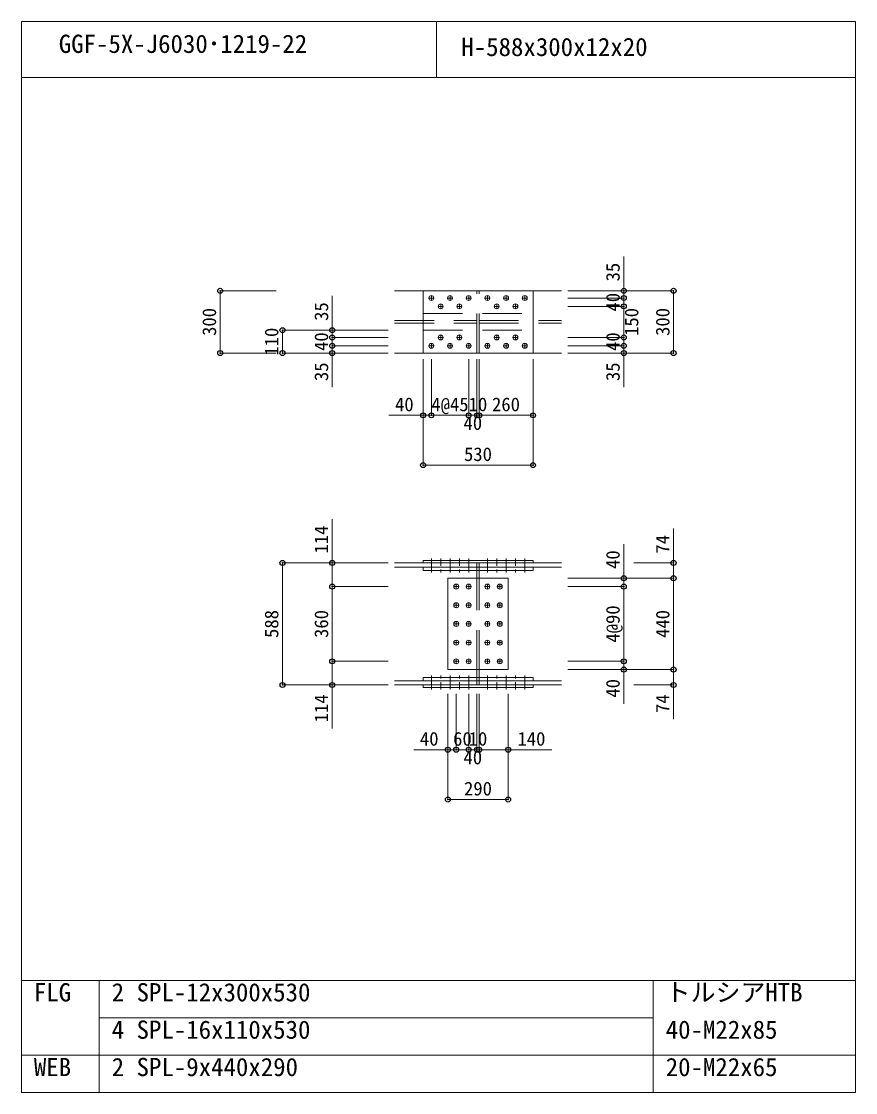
# Model space of a CAD drawing. Units: millimetres, scale not verified. Extents: x -8310 to 8310, y -4800 to 5700.
# Drawn here: x 4290 to 8310, y -4800 to 360 of the extents above; entities that cross this region are included whole.
import ezdxf
from ezdxf.enums import TextEntityAlignment as Align

# ---------------------------------------------------------------- set-up
doc = ezdxf.new("R2010")
doc.units = ezdxf.units.MM
doc.header["$LTSCALE"] = 30
doc.header["$PDMODE"] = 32
doc.header["$PDSIZE"] = 24
doc.linetypes.add('DASHED1', pattern=[1.8, 1.2, -0.6])
doc.linetypes.add('USER2', pattern=[9.525, 6.35, -3.175])
doc.layers.add('0-0', color=7, linetype='Continuous')
doc.layers.add('0-2', color=7, linetype='Continuous')
for name, color, linetype, lineweight in [('0-1', 7, 'Continuous', 18), ('0-5', 7, 'Continuous', 18), ('0-6', 7, 'USER2', 18), ('0-8', 7, 'Continuous', 18), ('0-9', 7, 'Continuous', 18), ('0-A', 7, 'Continuous', 18), ('0-B', 7, 'Continuous', 18)]:
    doc.layers.add(name, color=color, linetype=linetype, lineweight=lineweight)
doc.styles.add('ＭＳ ゴシック', font='')
doc.styles.get('ＭＳ ゴシック').set_extended_font_data('MS Gothic')

msp = doc.modelspace()

# ---------------------------------------------------------------- linework, layer by layer
at = {"layer": '0-0'}
for p in [(5248, -937.5), (7193, -937.5), (7433, -937.5), (7193, -972.5), (7193, -1012.5), (5548, -1127.5), (5788, -1127.5), (5788, -1162.5), (7193, -1162.5), (5248, -1237.5), (5548, -1237.5), (5788, -1202.5), (5788, -1237.5), (7193, -1202.5), (7193, -1237.5), (7433, -1237.5), (6225.5, -1537.5), (6265.5, -1537.5), (6445.5, -1537.5), (6485.5, -1537.5), (6495.5, -1537.5), (6755.5, -1537.5), (6225.5, -1777.5), (6755.5, -1777.5), (5548, -2248.5), (5788, -2248.5), (7433, -2248.5), (7193, -2322.5), (7433, -2322.5), (5788, -2362.5), (7193, -2362.5), (5788, -2722.5), (7193, -2722.5), (7193, -2762.5), (7433, -2762.5), (5548, -2836.5), (5788, -2836.5), (7433, -2836.5), (6345.5, -3148.5), (6385.5, -3148.5), (6445.5, -3148.5), (6485.5, -3148.5), (6495.5, -3148.5), (6635.5, -3148.5), (6345.5, -3388.5), (6635.5, -3388.5)]:
    msp.add_point(p, dxfattribs=at)
at = {"layer": '0-1'}
for p, q in [((4290, -4800), (4290, 360)), ((4290, 360), (8310, 360)), ((6290, 90), (6290, 360)), ((8310, -4800), (8310, 360)), ((4290, 90), (8310, 90)), ((4290, -4260), (8310, -4260)), ((4665, -4800), (4665, -4260)), ((7335, -4800), (7335, -4260)), ((4665, -4440), (7335, -4440)), ((4290, -4620), (8310, -4620)), ((4290, -4800), (8310, -4800))]:
    msp.add_line(p, q, dxfattribs=at)
at = {"layer": '0-5'}
for p, q in [((6088, -937.5), (6485.5, -937.5)), ((6225.5, -937.5), (6755.5, -937.5)), ((6225.5, -1237.5), (6225.5, -937.5)), ((6495.5, -937.5), (6893, -937.5)), ((6088, -1237.5), (6485.5, -1237.5)), ((6495.5, -1237.5), (6893, -1237.5)), ((6088, -2248.5), (6485.5, -2248.5)), ((6225.5, -2236.5), (6755.5, -2236.5)), ((6225.5, -2248.5), (6225.5, -2236.5)), ((6225.5, -2268.5), (6755.5, -2268.5)), ((6225.5, -2284.5), (6225.5, -2268.5)), ((6495.5, -2248.5), (6893, -2248.5)), ((6495.5, -2268.5), (6495.5, -2248.5)), ((6495.5, -2268.5), (6893, -2268.5)), ((6485.5, -2322.5), (6485.5, -2284.5)), ((6495.5, -2322.5), (6495.5, -2284.5)), ((6345.5, -2322.5), (6635.5, -2322.5)), ((6345.5, -2762.5), (6345.5, -2322.5)), ((6485.5, -2800.5), (6485.5, -2762.5)), ((6495.5, -2800.5), (6495.5, -2762.5)), ((6088, -2816.5), (6485.5, -2816.5)), ((6225.5, -2800.5), (6485.5, -2800.5)), ((6225.5, -2816.5), (6225.5, -2800.5)), ((6225.5, -2816.5), (6485.5, -2816.5)), ((6225.5, -2836.5), (6485.5, -2836.5)), ((6225.5, -2848.5), (6225.5, -2836.5)), ((6485.5, -2800.5), (6755.5, -2800.5)), ((6485.5, -2816.5), (6755.5, -2816.5)), ((6485.5, -2836.5), (6755.5, -2836.5)), ((6495.5, -2836.5), (6893, -2836.5)), ((6755.5, -2816.5), (6755.5, -2800.5)), ((6755.5, -2848.5), (6755.5, -2836.5)), ((6225.5, -2848.5), (6485.5, -2848.5)), ((6485.5, -2848.5), (6755.5, -2848.5))]:
    msp.add_line(p, q, dxfattribs=at)
for points in [[(6225.5, -1237.5), (6755.5, -1237.5), (6755.5, -937.5)], [(6088, -2268.5), (6485.5, -2268.5), (6485.5, -2248.5)], [(6225.5, -2248.5), (6755.5, -2248.5), (6755.5, -2236.5)], [(6225.5, -2284.5), (6755.5, -2284.5), (6755.5, -2268.5)], [(6345.5, -2762.5), (6635.5, -2762.5), (6635.5, -2322.5)], [(6088, -2836.5), (6485.5, -2836.5), (6485.5, -2816.5)], [(6495.5, -2836.5), (6495.5, -2816.5), (6893, -2816.5)]]:
    msp.add_lwpolyline(points, dxfattribs=at)
at = {"layer": '0-6'}
for p, q in [((6225.5, -937.5), (6755.5, -937.5)), ((6485.5, -1237.5), (6485.5, -937.5)), ((6495.5, -1237.5), (6495.5, -937.5)), ((6088, -1081.5), (6485.5, -1081.5)), ((6225.5, -1047.5), (6755.5, -1047.5)), ((6495.5, -1081.5), (6893, -1081.5)), ((6088, -1093.5), (6485.5, -1093.5)), ((6225.5, -1127.5), (6755.5, -1127.5)), ((6495.5, -1093.5), (6893, -1093.5)), ((6225.5, -1237.5), (6755.5, -1237.5)), ((6485.5, -2284.5), (6485.5, -2268.5)), ((6495.5, -2284.5), (6495.5, -2268.5)), ((6485.5, -2762.5), (6485.5, -2322.5)), ((6495.5, -2762.5), (6495.5, -2322.5)), ((6485.5, -2816.5), (6485.5, -2800.5)), ((6495.5, -2816.5), (6495.5, -2800.5))]:
    msp.add_line(p, q, dxfattribs=at)
at = {"layer": '0-8'}
for p, q in [((6254.5, -972.5), (6276.5, -972.5)), ((6265.5, -983.5), (6265.5, -961.5)), ((6344.5, -972.5), (6366.5, -972.5)), ((6355.5, -983.5), (6355.5, -961.5)), ((6434.5, -972.5), (6456.5, -972.5)), ((6445.5, -983.5), (6445.5, -961.5)), ((6524.5, -972.5), (6546.5, -972.5)), ((6535.5, -983.5), (6535.5, -961.5)), ((6614.5, -972.5), (6636.5, -972.5)), ((6625.5, -983.5), (6625.5, -961.5)), ((6704.5, -972.5), (6726.5, -972.5)), ((6715.5, -983.5), (6715.5, -961.5)), ((6299.5, -1012.5), (6321.5, -1012.5)), ((6310.5, -1023.5), (6310.5, -1001.5)), ((6389.5, -1012.5), (6411.5, -1012.5)), ((6400.5, -1023.5), (6400.5, -1001.5)), ((6569.5, -1012.5), (6591.5, -1012.5)), ((6580.5, -1023.5), (6580.5, -1001.5)), ((6659.5, -1012.5), (6681.5, -1012.5)), ((6670.5, -1023.5), (6670.5, -1001.5)), ((6299.5, -1162.5), (6321.5, -1162.5)), ((6310.5, -1173.5), (6310.5, -1151.5)), ((6389.5, -1162.5), (6411.5, -1162.5)), ((6400.5, -1173.5), (6400.5, -1151.5)), ((6569.5, -1162.5), (6591.5, -1162.5)), ((6580.5, -1173.5), (6580.5, -1151.5)), ((6659.5, -1162.5), (6681.5, -1162.5)), ((6670.5, -1173.5), (6670.5, -1151.5)), ((6254.5, -1202.5), (6276.5, -1202.5)), ((6265.5, -1213.5), (6265.5, -1191.5)), ((6344.5, -1202.5), (6366.5, -1202.5)), ((6355.5, -1213.5), (6355.5, -1191.5)), ((6434.5, -1202.5), (6456.5, -1202.5)), ((6445.5, -1213.5), (6445.5, -1191.5)), ((6524.5, -1202.5), (6546.5, -1202.5)), ((6535.5, -1213.5), (6535.5, -1191.5)), ((6614.5, -1202.5), (6636.5, -1202.5)), ((6625.5, -1213.5), (6625.5, -1191.5)), ((6704.5, -1202.5), (6726.5, -1202.5)), ((6715.5, -1213.5), (6715.5, -1191.5)), ((6374.5, -2362.5), (6396.5, -2362.5)), ((6385.5, -2373.5), (6385.5, -2351.5)), ((6434.5, -2362.5), (6456.5, -2362.5)), ((6445.5, -2373.5), (6445.5, -2351.5)), ((6524.5, -2362.5), (6546.5, -2362.5)), ((6535.5, -2373.5), (6535.5, -2351.5)), ((6584.5, -2362.5), (6606.5, -2362.5)), ((6595.5, -2373.5), (6595.5, -2351.5)), ((6374.5, -2452.5), (6396.5, -2452.5)), ((6385.5, -2463.5), (6385.5, -2441.5)), ((6434.5, -2452.5), (6456.5, -2452.5)), ((6445.5, -2463.5), (6445.5, -2441.5)), ((6524.5, -2452.5), (6546.5, -2452.5)), ((6535.5, -2463.5), (6535.5, -2441.5)), ((6584.5, -2452.5), (6606.5, -2452.5)), ((6595.5, -2463.5), (6595.5, -2441.5)), ((6374.5, -2542.5), (6396.5, -2542.5)), ((6385.5, -2553.5), (6385.5, -2531.5)), ((6434.5, -2542.5), (6456.5, -2542.5)), ((6445.5, -2553.5), (6445.5, -2531.5)), ((6524.5, -2542.5), (6546.5, -2542.5)), ((6535.5, -2553.5), (6535.5, -2531.5)), ((6584.5, -2542.5), (6606.5, -2542.5)), ((6595.5, -2553.5), (6595.5, -2531.5)), ((6385.5, -2643.5), (6385.5, -2621.5)), ((6445.5, -2643.5), (6445.5, -2621.5)), ((6535.5, -2643.5), (6535.5, -2621.5)), ((6595.5, -2643.5), (6595.5, -2621.5)), ((6374.5, -2632.5), (6396.5, -2632.5)), ((6434.5, -2632.5), (6456.5, -2632.5)), ((6524.5, -2632.5), (6546.5, -2632.5)), ((6584.5, -2632.5), (6606.5, -2632.5)), ((6374.5, -2722.5), (6396.5, -2722.5)), ((6385.5, -2733.5), (6385.5, -2711.5)), ((6434.5, -2722.5), (6456.5, -2722.5)), ((6445.5, -2733.5), (6445.5, -2711.5)), ((6524.5, -2722.5), (6546.5, -2722.5)), ((6535.5, -2733.5), (6535.5, -2711.5)), ((6584.5, -2722.5), (6606.5, -2722.5)), ((6595.5, -2733.5), (6595.5, -2711.5))]:
    msp.add_line(p, q, dxfattribs=at)
at = {"layer": '0-9'}
for p, q in [((6265.5, -2226.5), (6265.5, -2294.5)), ((6355.5, -2226.5), (6355.5, -2294.5)), ((6445.5, -2226.5), (6445.5, -2294.5)), ((6535.5, -2226.5), (6535.5, -2294.5)), ((6625.5, -2226.5), (6625.5, -2294.5)), ((6715.5, -2226.5), (6715.5, -2294.5)), ((6265.5, -2858.5), (6265.5, -2790.5)), ((6355.5, -2858.5), (6355.5, -2790.5)), ((6445.5, -2858.5), (6445.5, -2790.5)), ((6535.5, -2858.5), (6535.5, -2790.5)), ((6625.5, -2858.5), (6625.5, -2790.5)), ((6715.5, -2858.5), (6715.5, -2790.5))]:
    msp.add_line(p, q, dxfattribs=at)
at = {"layer": '0-9', "linetype": 'DASHED1'}
for p, q in [((6310.5, -2226.5), (6310.5, -2294.5)), ((6400.5, -2226.5), (6400.5, -2294.5)), ((6580.5, -2226.5), (6580.5, -2294.5)), ((6670.5, -2226.5), (6670.5, -2294.5)), ((6310.5, -2858.5), (6310.5, -2790.5)), ((6400.5, -2858.5), (6400.5, -2790.5)), ((6580.5, -2858.5), (6580.5, -2790.5)), ((6670.5, -2858.5), (6670.5, -2790.5))]:
    msp.add_line(p, q, dxfattribs=at)
at = {"layer": '0-A'}
for p, q in [((5518, -937.5), (5248, -937.5)), ((6923, -937.5), (7193, -937.5)), ((6923, -937.5), (7433, -937.5)), ((6923, -972.5), (7193, -972.5)), ((6923, -1012.5), (7193, -1012.5)), ((6058, -1127.5), (5548, -1127.5)), ((6058, -1127.5), (5788, -1127.5)), ((6058, -1162.5), (5788, -1162.5)), ((6923, -1162.5), (7193, -1162.5)), ((6058, -1202.5), (5788, -1202.5)), ((5788, -1402.5), (5788, -1202.5)), ((6058, -1237.5), (5788, -1237.5)), ((6923, -1202.5), (7193, -1202.5)), ((6923, -1237.5), (7193, -1237.5)), ((7193, -1402.5), (7193, -1202.5)), ((6225.5, -1267.5), (6225.5, -1537.5)), ((6225.5, -1267.5), (6225.5, -1777.5)), ((6265.5, -1267.5), (6265.5, -1537.5)), ((6265.5, -1267.5), (6265.5, -1537.5)), ((6445.5, -1267.5), (6445.5, -1537.5)), ((6445.5, -1267.5), (6445.5, -1537.5)), ((6485.5, -1267.5), (6485.5, -1537.5)), ((6485.5, -1267.5), (6485.5, -1537.5)), ((6495.5, -1267.5), (6495.5, -1537.5)), ((6495.5, -1267.5), (6495.5, -1537.5)), ((6755.5, -1267.5), (6755.5, -1537.5)), ((6755.5, -1267.5), (6755.5, -1777.5)), ((6060.5, -1537.5), (6265.5, -1537.5)), ((6265.5, -1537.5), (6445.5, -1537.5)), ((6445.5, -1537.5), (6485.5, -1537.5)), ((6485.5, -1537.5), (6495.5, -1537.5)), ((6495.5, -1537.5), (6755.5, -1537.5)), ((6225.5, -1777.5), (6755.5, -1777.5)), ((6058, -2248.5), (5548, -2248.5)), ((6058, -2248.5), (5788, -2248.5)), ((7240.96, -2248.5), (7433, -2248.5)), ((6058, -2362.5), (5788, -2362.5)), ((6923, -2322.5), (7193, -2322.5)), ((6923, -2322.5), (7433, -2322.5)), ((6923, -2362.5), (7193, -2362.5)), ((6058, -2722.5), (5788, -2722.5)), ((5788, -3046.5), (5788, -2722.5)), ((6923, -2722.5), (7193, -2722.5)), ((7193, -2927.5), (7193, -2722.5)), ((6923, -2762.5), (7193, -2762.5)), ((6923, -2762.5), (7433, -2762.5)), ((7433, -3001.5), (7433, -2762.5)), ((6058, -2836.5), (5788, -2836.5)), ((7240.96, -2836.5), (7433, -2836.5)), ((6345.5, -2878.5), (6345.5, -3148.5)), ((6345.5, -2878.5), (6345.5, -3388.5)), ((6385.5, -2878.5), (6385.5, -3148.5)), ((6385.5, -2878.5), (6385.5, -3148.5)), ((6445.5, -2878.5), (6445.5, -3148.5)), ((6445.5, -2878.5), (6445.5, -3148.5)), ((6485.5, -2878.5), (6485.5, -3148.5)), ((6485.5, -2878.5), (6485.5, -3148.5)), ((6495.5, -2878.5), (6495.5, -3148.5)), ((6495.5, -2878.5), (6495.5, -3148.5)), ((6635.5, -2878.5), (6635.5, -3148.5)), ((6635.5, -2878.5), (6635.5, -3388.5)), ((6180.5, -3148.5), (6385.5, -3148.5)), ((6385.5, -3148.5), (6445.5, -3148.5)), ((6445.5, -3148.5), (6485.5, -3148.5)), ((6485.5, -3148.5), (6495.5, -3148.5)), ((6495.5, -3148.5), (6845.5, -3148.5)), ((6345.5, -3388.5), (6635.5, -3388.5))]:
    msp.add_line(p, q, dxfattribs=at)
for points in [[(6923, -972.5), (7193, -972.5), (7193, -772.5)], [(5518, -1237.5), (5248, -1237.5), (5248, -937.5)], [(6058, -1162.5), (5788, -1162.5), (5788, -962.5)], [(6923, -1237.5), (7433, -1237.5), (7433, -937.5)], [(6923, -1012.5), (7193, -1012.5), (7193, -972.5)], [(6923, -1162.5), (7193, -1162.5), (7193, -1012.5)], [(6058, -1237.5), (5548, -1237.5), (5548, -1127.5)], [(6058, -1202.5), (5788, -1202.5), (5788, -1162.5)], [(6923, -1202.5), (7193, -1202.5), (7193, -1162.5)], [(6058, -2362.5), (5788, -2362.5), (5788, -2038.5)], [(6923, -2322.5), (7433, -2322.5), (7433, -2083.5)], [(6923, -2362.5), (7193, -2362.5), (7193, -2157.5)], [(6058, -2836.5), (5548, -2836.5), (5548, -2248.5)], [(6058, -2722.5), (5788, -2722.5), (5788, -2362.5)], [(6923, -2762.5), (7433, -2762.5), (7433, -2322.5)], [(6923, -2722.5), (7193, -2722.5), (7193, -2362.5)]]:
    msp.add_lwpolyline(points, dxfattribs=at)
at = {"layer": '0-B'}
for centre in [(6265.5, -972.5), (6355.5, -972.5), (6445.5, -972.5), (6535.5, -972.5), (6625.5, -972.5), (6715.5, -972.5), (6310.5, -1012.5), (6400.5, -1012.5), (6580.5, -1012.5), (6670.5, -1012.5), (6310.5, -1162.5), (6400.5, -1162.5), (6580.5, -1162.5), (6670.5, -1162.5), (6265.5, -1202.5), (6355.5, -1202.5), (6445.5, -1202.5), (6535.5, -1202.5), (6625.5, -1202.5), (6715.5, -1202.5), (6385.5, -2362.5), (6445.5, -2362.5), (6535.5, -2362.5), (6595.5, -2362.5), (6385.5, -2452.5), (6445.5, -2452.5), (6535.5, -2452.5), (6595.5, -2452.5), (6385.5, -2542.5), (6445.5, -2542.5), (6535.5, -2542.5), (6595.5, -2542.5), (6385.5, -2632.5), (6445.5, -2632.5), (6535.5, -2632.5), (6595.5, -2632.5), (6385.5, -2722.5), (6445.5, -2722.5), (6535.5, -2722.5), (6595.5, -2722.5)]:
    msp.add_circle(centre, 12, dxfattribs=at)

# ---------------------------------------------------------------- texts
at = {"layer": '0-2', "style": 'ＭＳ ゴシック'}
for s, p in [('GGF-5X-J6030･1219-22', (4470, 181.8)), ('H-588x300x12x20', (6410, 166.8)), ('FLG', (4350, -4387.2)), ('2', (4725, -4387.2)), ('SPL-12x300x530', (4845, -4387.2)), ('トルシアHTB', (7395, -4387.2)), ('4', (4725, -4567.2)), ('SPL-16x110x530', (4845, -4567.2)), ('40-M22x85', (7395, -4567.2)), ('WEB', (4350, -4747.2)), ('2', (4725, -4747.2)), ('SPL-9x440x290', (4845, -4747.2)), ('20-M22x65', (7395, -4747.2))]:
    msp.add_text(s, height=87.98, dxfattribs=at).set_placement(p, align=Align.BOTTOM_LEFT)
at = {"layer": '0-A', "style": 'ＭＳ ゴシック'}
for s, p in [('35', (7193, -892.5)), ('40', (7193, -1037.5)), ('300', (5248, -1155)), ('35', (5788, -1082.5)), ('150', (7283, -1155)), ('300', (7433, -1155)), ('110', (5548, -1250)), ('40', (5788, -1227.5)), ('40', (7193, -1227.5)), ('35', (5788, -1372.5)), ('35', (7193, -1372.5)), ('114', (5788, -2203.5)), ('74', (7433, -2203.5)), ('40', (7193, -2277.5)), ('4@90', (7193, -2632.5)), ('588', (5548, -2610)), ('360', (5788, -2610)), ('440', (7433, -2610)), ('40', (7193, -2897.5)), ('114', (5788, -3016.5)), ('74', (7433, -2971.5))]:
    msp.add_text(s, height=65.98, rotation=90, dxfattribs=at).set_placement(p, align=Align.BOTTOM_LEFT)
for s, p in [('40', (6090.5, -1537.5)), ('4@45', (6265.5, -1537.5)), ('10', (6445.5, -1537.5)), ('260', (6558, -1537.5)), ('40', (6420.5, -1627.5)), ('530', (6423, -1777.5)), ('40', (6210.5, -3148.5)), ('60', (6370.5, -3148.5)), ('10', (6445.5, -3148.5)), ('140', (6680.5, -3148.5)), ('40', (6420.5, -3238.5)), ('290', (6423, -3388.5))]:
    msp.add_text(s, height=65.98, dxfattribs=at).set_placement(p, align=Align.BOTTOM_LEFT)

doc.saveas('drawing.dxf')
